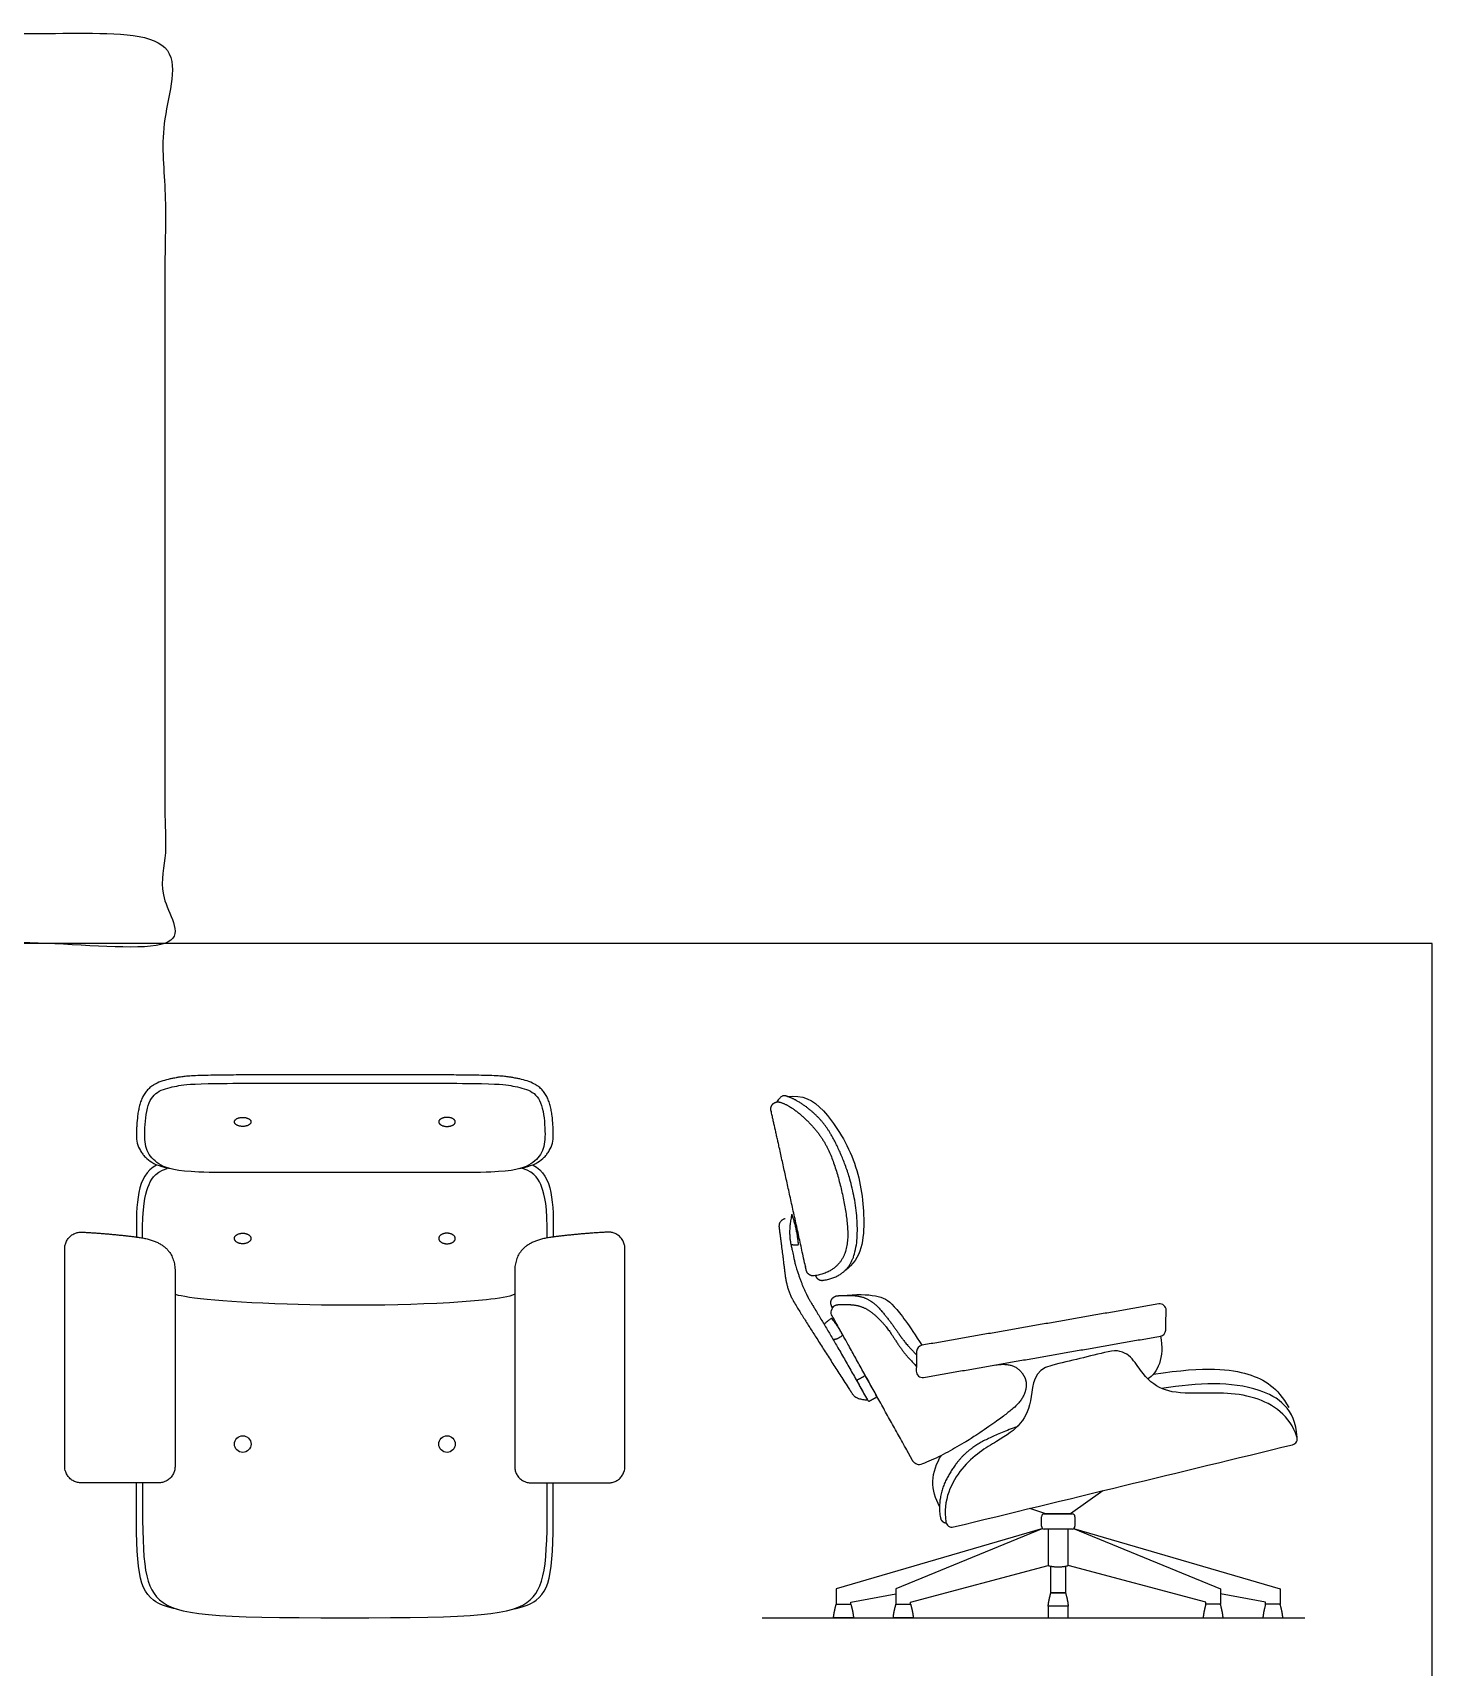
# Model space of a CAD drawing. Header units: millimetres. Extents: x 0.1 to 16.7, y -0.4 to 19.7.
# Drawn here: x 2.242 to 4.387, y 17.205 to 19.71 of the extents above; entities that cross this region are included whole.
import ezdxf

# ---------------------------------------------------------------- set-up
doc = ezdxf.new("R2010")
doc.units = ezdxf.units.MM
for name, color, linetype, true_color in [('AG-DETAIL', 7, 'Continuous', 0x66ffff), ('AG-DIAGRAM', 7, 'Continuous', 0xfecc66), ('AG-FURNITURE', 7, 'Continuous', 0x66ccff), ('X-VPRT', 6, 'Continuous', 0xff00ff)]:
    doc.layers.add(name, color=color, linetype=linetype, true_color=true_color)

msp = doc.modelspace()

# ---------------------------------------------------------------- linework, layer by layer
at = {"layer": 'AG-DETAIL'}
for centre in [(2.5643, 17.5474), (2.8774, 17.5474)]:
    msp.add_circle(centre, 0.0127, dxfattribs=at)
for points in [[(2.577, 18.0412), (2.5767, 18.0481), (2.564, 18.048), (2.5513, 18.0479), (2.5516, 18.0409), (2.5518, 18.034), (2.5645, 18.0341), (2.5772, 18.0343), (2.577, 18.0412)], [(2.8647, 18.0412), (2.8649, 18.0481), (2.8776, 18.048), (2.8903, 18.0479), (2.8901, 18.0409), (2.8899, 18.034), (2.8772, 18.0341), (2.8645, 18.0343), (2.8647, 18.0412)], [(2.577, 17.8626), (2.5767, 17.8706), (2.564, 17.8705), (2.5513, 17.8703), (2.5516, 17.8623), (2.5518, 17.8542), (2.5645, 17.8543), (2.5772, 17.8545), (2.577, 17.8626)], [(2.8647, 17.8626), (2.8649, 17.8706), (2.8776, 17.8705), (2.8903, 17.8703), (2.8901, 17.8623), (2.8899, 17.8542), (2.8772, 17.8543), (2.8645, 17.8545), (2.8647, 17.8626)]]:
    msp.add_rational_spline(points, [1, 0.707106781187, 1, 0.707106781187, 1, 0.707106781187, 1, 0.707106781187, 1], degree=2, knots=[0, 0, 0, 0.591291, 0.591291, 1.182582, 1.182582, 1.773874, 1.773874, 2.365165, 2.365165, 2.365165], dxfattribs=at)
at = {"layer": 'AG-DIAGRAM'}
msp.add_lwpolyline([(3.3604, 17.2813), (4.1922, 17.2813)], dxfattribs=at)
at = {"layer": 'AG-FURNITURE'}
for points in [[(3.8826, 17.476), (3.8329, 17.4405), (3.7951, 17.4405), (3.7706, 17.4488)], [(3.7903, 17.418), (3.4738, 17.3255), (3.4738, 17.302), (3.4819, 17.302), (3.4962, 17.302), (3.4962, 17.3053), (3.5654, 17.3181)], [(3.7903, 17.418), (3.5654, 17.3255), (3.5654, 17.302), (3.5734, 17.302), (3.5878, 17.302), (3.5878, 17.3053), (3.7987, 17.3612)], [(3.8293, 17.3612), (3.8293, 17.4172), (3.7987, 17.4172), (3.7987, 17.3612)], [(3.8377, 17.418), (4.0626, 17.3255), (4.0626, 17.302), (4.0546, 17.302), (4.0402, 17.302), (4.0402, 17.3053), (3.8293, 17.3612)], [(3.8377, 17.418), (4.1542, 17.3255), (4.1542, 17.302), (4.1461, 17.302), (4.1318, 17.302), (4.1318, 17.3053), (4.0626, 17.3181)], [(3.8252, 17.3603), (3.8252, 17.3197), (3.8028, 17.3197), (3.8028, 17.3603)], [(3.7987, 17.299), (3.7987, 17.2813), (3.8293, 17.2813), (3.8293, 17.299)]]:
    msp.add_lwpolyline(points, dxfattribs=at)
for centre, radius, start, end in [((3.9698, 17.7526), 0.00961, 358.8903, 99.8884), ((3.9692, 17.7223), 0.00961, 279.8884, 358.8903), ((3.6067, 17.6893), 0.00961, 99.8884, 178.8903), ((3.6061, 17.659), 0.00961, 178.8903, 279.8884), ((3.5085, 17.6441), 0.00251, 119.068, 209.068), ((3.5174, 17.6491), 0.00251, 29.068, 119.068), ((3.5243, 17.6157), 0.00251, 209.068, 299.068), ((3.5332, 17.6206), 0.00251, 299.068, 29.068), ((4.1709, 17.5557), 0.00952, 283.627, 18.1047), ((3.7927, 17.4361), 0.00436, 90, 180), ((3.8353, 17.4361), 0.00436, 0, 90), ((3.6513, 17.4297), 0.00953, 189.2364, 283.627), ((3.7927, 17.4216), 0.00436, 180, 270), ((3.8353, 17.4216), 0.00436, 270, 0)]:
    msp.add_arc(centre, radius, start, end, dxfattribs=at)
for points, degree, knots in [([(2.7208, 18.1131), (2.7164, 18.1131), (2.712, 18.1131), (2.7075, 18.1131), (2.674, 18.1131), (2.6253, 18.1131), (2.5666, 18.113), (2.5333, 18.1128), (2.5225, 18.1126), (2.5038, 18.1122), (2.4897, 18.1117), (2.4803, 18.1111), (2.4733, 18.1104), (2.4678, 18.1097), (2.4626, 18.1088), (2.4577, 18.1078), (2.4509, 18.1064), (2.4414, 18.104), (2.4319, 18.1002), (2.4246, 18.0957), (2.4195, 18.0913), (2.4151, 18.0861), (2.4113, 18.08), (2.4083, 18.0733), (2.4061, 18.066), (2.4044, 18.0583), (2.4029, 18.0483), (2.402, 18.0383), (2.4015, 18.0286), (2.4014, 18.0194), (2.4018, 18.0084), (2.4062, 17.9987), (2.4109, 17.9917), (2.4164, 17.9854), (2.4248, 17.9786), (2.4326, 17.9748), (2.4529, 17.9694)], 3, [-57.606891, -57.606891, -57.606891, -57.606891, -57.064007, -57.064007, -57.064007, -52.957843, -51.106406, -49.867007, -48.889718, -48.140085, -47.57791, -47.162602, -46.989249, -46.714951, -46.492264, -46.332392, -46.112541, -45.636437, -45.130713, -44.864555, -44.591885, -44.311474, -44.02318, -43.724901, -43.412057, -43.088394, -42.758057, -42.171952, -41.864065, -41.575312, -41.038806, -40.525682, -40.269749, -40.014383, -39.497082, -38.962383, -38.962383, -38.962383, -38.962383]), ([(2.9887, 17.9694), (3.0091, 17.9748), (3.0168, 17.9786), (3.0252, 17.9854), (3.0307, 17.9917), (3.0354, 17.9987), (3.0398, 18.0084), (3.0403, 18.0194), (3.0401, 18.0286), (3.0397, 18.0383), (3.0388, 18.0483), (3.0372, 18.0583), (3.0356, 18.066), (3.0333, 18.0733), (3.0303, 18.08), (3.0266, 18.0861), (3.0221, 18.0913), (3.017, 18.0957), (3.0098, 18.1002), (3.0003, 18.104), (2.9908, 18.1064), (2.9839, 18.1078), (2.9791, 18.1088), (2.9738, 18.1097), (2.9684, 18.1104), (2.9614, 18.1111), (2.952, 18.1117), (2.9379, 18.1122), (2.9192, 18.1126), (2.9083, 18.1128), (2.8751, 18.113), (2.8163, 18.1131), (2.7677, 18.1131), (2.7341, 18.1131), (2.7297, 18.1131), (2.7253, 18.1131), (2.7208, 18.1131)], 3, [-76.251399, -76.251399, -76.251399, -76.251399, -75.7167, -75.199399, -74.944033, -74.6881, -74.174976, -73.63847, -73.349717, -73.04183, -72.455725, -72.125388, -71.801725, -71.488881, -71.190602, -70.902308, -70.621897, -70.349227, -70.083069, -69.577345, -69.101241, -68.88139, -68.721518, -68.498831, -68.224533, -68.051181, -67.635872, -67.073697, -66.324064, -65.346775, -64.107376, -62.255939, -58.148615, -58.148615, -58.148615, -57.606891, -57.606891, -57.606891, -57.606891]), ([(2.7208, 17.9633), (2.7165, 17.9633), (2.712, 17.9633), (2.7075, 17.9633), (2.6538, 17.9633), (2.6098, 17.9636), (2.5182, 17.9633), (2.461, 17.9648), (2.4332, 17.9755), (2.4155, 17.9959), (2.4131, 18.0238), (2.4174, 18.0708), (2.4342, 18.0902), (2.4645, 18.0963), (2.487, 18.1004), (2.5997, 18.1004), (2.7075, 18.1004), (2.712, 18.1004), (2.7165, 18.1004), (2.7208, 18.1004)], 3, [66.731866, 66.731866, 66.731866, 66.731866, 66.868992, 66.868992, 66.868992, 68.507327, 68.507327, 70.316398, 74.066566, 77.816734, 81.566902, 85.31707, 89.067238, 92.817406, 96.567574, 100.317742, 100.317742, 100.317742, 100.474663, 100.474663, 100.474663, 100.474663]), ([(2.7208, 18.1004), (2.7252, 18.1004), (2.7296, 18.1004), (2.7341, 18.1004), (2.8419, 18.1004), (2.9546, 18.1004), (2.9772, 18.0963), (3.0075, 18.0902), (3.0243, 18.0708), (3.0286, 18.0238), (3.0262, 17.9959), (3.0085, 17.9755), (2.9807, 17.9648), (2.9235, 17.9633), (2.8319, 17.9636), (2.7879, 17.9633), (2.7341, 17.9633), (2.7296, 17.9633), (2.7252, 17.9633), (2.7208, 17.9633)], 3, [32.989068, 32.989068, 32.989068, 32.989068, 33.145989, 33.145989, 33.145989, 36.896157, 40.646325, 44.396493, 48.146661, 51.896829, 55.646997, 59.397165, 63.147333, 64.956404, 64.956404, 66.594739, 66.594739, 66.594739, 66.731866, 66.731866, 66.731866, 66.731866]), ([(2.4106, 17.8634), (2.4106, 17.913), (2.4179, 17.941), (2.4281, 17.9628), (2.4485, 17.9699)], 3, [0, 0, 0, 0, 2.431853, 4.616165, 4.616165, 4.616165, 4.616165]), ([(3.0311, 17.8634), (3.0311, 17.913), (3.0238, 17.941), (3.0135, 17.9628), (2.9932, 17.9699)], 3, [0, 0, 0, 0, 2.431853, 4.616165, 4.616165, 4.616165, 4.616165]), ([(3.4058, 17.8995), (3.4141, 17.8769), (3.416, 17.8529), (3.4103, 17.8517), (3.4043, 17.8537), (3.3999, 17.8738), (3.4058, 17.8995)], 2, [0, 0, 0, 2.399874, 2.399874, 3.280809, 3.280809, 5.411016, 5.411016, 5.411016]), ([(3.4043, 17.8537), (3.4054, 17.8484), (3.4108, 17.8238), (3.4205, 17.7906), (3.4319, 17.7697), (3.4751, 17.699), (3.5216, 17.6153)], 2, [1.373982, 1.373982, 1.373982, 2.332714, 2.332714, 4.228305, 4.228305, 11.773865, 11.773865, 11.773865]), ([(2.9811, 17.7771), (2.9738, 17.7726), (2.8641, 17.7588), (2.5776, 17.7588), (2.4679, 17.7726), (2.4606, 17.7771)], 3, [0, 0, 0, 0, 1.006272, 6.286733, 12.573465, 12.573465, 12.573465, 12.573465]), ([(4.1799, 17.5586), (4.1695, 17.5905), (4.1151, 17.6294), (4.0149, 17.6235), (3.9717, 17.6286), (3.9401, 17.6549), (3.9189, 17.6958), (3.8904, 17.6889)], 3, [35.260815, 35.260815, 35.260815, 35.260815, 37.662736, 40.304193, 42.945649, 45.587105, 48.228562, 48.228562, 48.228562, 48.228562]), ([(3.804, 17.668), (3.7754, 17.661), (3.7754, 17.6149), (3.7593, 17.5771), (3.7232, 17.5528), (3.666, 17.5205), (3.6365, 17.4612), (3.6419, 17.4282)], 3, [0, 0, 0, 0, 2.641491, 5.282982, 7.924473, 10.565964, 12.968269, 12.968269, 12.968269, 12.968269]), ([(4.1801, 17.5581), (4.1774, 17.6023), (4.1128, 17.6455), (4.0295, 17.6415), (3.9725, 17.6326)], 3, [34.599228, 34.599228, 34.599228, 34.599228, 37.26659, 41.172757, 41.172757, 41.172757, 41.172757]), ([(3.6322, 17.4518), (3.6258, 17.4635), (3.6173, 17.4906), (3.6275, 17.5184), (3.635, 17.5301)], 3, [0, 0, 0, 0, 1.25501, 2.536865, 2.536865, 2.536865, 2.536865]), ([(2.4639, 17.2944), (2.4478, 17.2973), (2.4013, 17.3151), (2.4013, 17.3678), (2.4013, 17.4879)], 3, [6.78796, 6.78796, 6.78796, 6.78796, 10.09474, 20.18948, 20.18948, 20.18948, 20.18948]), ([(2.4106, 17.4879), (2.4106, 17.3736), (2.4117, 17.2889), (2.5161, 17.2813), (2.7208, 17.2813)], 3, [-19.969828, -19.969828, -19.969828, -19.969828, -10.09474, 0, 0, 0, 0]), ([(2.7208, 17.2813), (2.9256, 17.2813), (3.03, 17.2889), (3.0311, 17.3736), (3.0311, 17.4879)], 3, [0, 0, 0, 0, 10.09474, 19.969828, 19.969828, 19.969828, 19.969828]), ([(2.9778, 17.2944), (2.9938, 17.2973), (3.0403, 17.3151), (3.0403, 17.3678), (3.0403, 17.4879)], 3, [6.78796, 6.78796, 6.78796, 6.78796, 10.09474, 20.18948, 20.18948, 20.18948, 20.18948]), ([(3.8028, 17.3197), (3.7994, 17.3076), (3.7987, 17.299), (3.8048, 17.299), (3.8108, 17.299), (3.8232, 17.299), (3.8293, 17.299), (3.8287, 17.3076), (3.8252, 17.3197), (3.8206, 17.3197), (3.8028, 17.3197)], 2, [-0.04599082, -0.04599082, -0.04599082, -0.03716667, -0.03716667, -0.03382315, -0.03382315, -0.03047962, -0.03047962, -0.01858322, -0.01858322, -0.01674871, -0.01674871, -0.01674871]), ([(3.4738, 17.302), (3.4704, 17.2899), (3.4697, 17.2813), (3.4758, 17.2813), (3.4819, 17.2813), (3.4943, 17.2813), (3.5003, 17.2813), (3.4997, 17.2899), (3.4962, 17.302), (3.4917, 17.302), (3.4738, 17.302)], 2, [-0.04599082, -0.04599082, -0.04599082, -0.03716667, -0.03716667, -0.03382315, -0.03382315, -0.03047962, -0.03047962, -0.01858322, -0.01858322, -0.01674871, -0.01674871, -0.01674871]), ([(3.5654, 17.302), (3.5619, 17.2899), (3.5613, 17.2813), (3.5673, 17.2813), (3.5734, 17.2813), (3.5858, 17.2813), (3.5919, 17.2813), (3.5912, 17.2899), (3.5878, 17.302), (3.5832, 17.302), (3.5654, 17.302)], 2, [-0.04599082, -0.04599082, -0.04599082, -0.03716667, -0.03716667, -0.03382315, -0.03382315, -0.03047962, -0.03047962, -0.01858322, -0.01858322, -0.01674871, -0.01674871, -0.01674871]), ([(4.0626, 17.302), (4.0661, 17.2899), (4.0667, 17.2813), (4.0607, 17.2813), (4.0546, 17.2813), (4.0422, 17.2813), (4.0361, 17.2813), (4.0368, 17.2899), (4.0402, 17.302), (4.0448, 17.302), (4.0626, 17.302)], 2, [-0.04599082, -0.04599082, -0.04599082, -0.03716667, -0.03716667, -0.03382315, -0.03382315, -0.03047962, -0.03047962, -0.01858322, -0.01858322, -0.01674871, -0.01674871, -0.01674871]), ([(4.1542, 17.302), (4.1576, 17.2899), (4.1583, 17.2813), (4.1522, 17.2813), (4.1461, 17.2813), (4.1337, 17.2813), (4.1277, 17.2813), (4.1283, 17.2899), (4.1318, 17.302), (4.1363, 17.302), (4.1542, 17.302)], 2, [-0.04599082, -0.04599082, -0.04599082, -0.03716667, -0.03716667, -0.03382315, -0.03382315, -0.03047962, -0.03047962, -0.01858322, -0.01858322, -0.01674871, -0.01674871, -0.01674871])]:
    msp.add_open_spline(points, degree=degree, knots=knots, dxfattribs=at)
for points, weights, degree, knots in [([(3.3873, 18.0713), (3.3835, 18.0724), (3.3798, 18.0714), (3.377, 18.0688), (3.3742, 18.0661), (3.373, 18.0624), (3.3738, 18.0587), (3.3882, 17.9951), (3.4081, 17.9043), (3.428, 17.8135), (3.4293, 17.8077), (3.4343, 17.8043), (3.4402, 17.8052), (3.4669, 17.8094), (3.4974, 17.8377), (3.488, 17.916), (3.467, 17.9964), (3.4379, 18.0378), (3.4022, 18.0671), (3.3873, 18.0713)], [1, 0.913269659315, 0.913269659315, 1, 0.913269659315, 0.913269659315, 1, 1, 1, 1, 0.819116017543, 0.819116017543, 1, 1, 1, 1, 1, 1, 1, 1], 3, [0, 0, 0, 0, 0.436242, 0.436242, 0.436242, 0.872484, 0.872484, 0.872484, 11.850093, 11.850093, 11.850093, 12.488159, 12.488159, 12.488159, 15.254638, 18.350407, 21.446176, 24.541946, 26.817892, 26.817892, 26.817892, 26.817892]), ([(3.4421, 17.8055), (3.4438, 17.8003), (3.4485, 17.7975), (3.4539, 17.7984), (3.4806, 17.8025), (3.5111, 17.8308), (3.5043, 17.9349), (3.4747, 18.0096), (3.4491, 18.0504), (3.4113, 18.0766), (3.3963, 18.0808), (3.3926, 18.0819), (3.3888, 18.081), (3.3827, 18.0716)], [0.960998722745, 0.82021503267, 0.833215458422, 1, 1, 1, 1, 1, 1, 1, 1, 0.913269659315, 0.913269659315, 0.944136927484], 3, [11.899828, 11.899828, 11.899828, 11.899828, 12.499657, 12.499657, 12.499657, 15.320204, 18.476477, 21.632749, 24.789022, 27.109449, 27.109449, 27.109449, 27.554217, 27.554217, 27.554217, 27.554217]), ([(3.3957, 17.8928), (3.3849, 17.8904), (3.3862, 17.8801), (3.3918, 17.8357), (3.3957, 17.805), (3.3986, 17.7827), (3.4101, 17.763), (3.4504, 17.6983), (3.4988, 17.624), (3.5041, 17.6153), (3.5216, 17.6153)], [1, 0.738340265364, 1, 1, 1, 1, 1, 1, 1, 0.87279341042, 1], 2, [-13.419233, -13.419233, -13.419233, -12.733696, -12.733696, -9.101917, -9.101917, -7.262215, -7.262215, -0.184574, -0.184574, 0.571637, 0.571637, 0.571637]), ([(2.4606, 17.8122), (2.4606, 17.6704), (2.4606, 17.5132), (2.4606, 17.4879), (2.4352, 17.4879), (2.3761, 17.4879), (2.317, 17.4879), (2.2916, 17.4879), (2.2916, 17.5132), (2.2916, 17.68), (2.2916, 17.8468), (2.2916, 17.8722), (2.317, 17.8722), (2.3638, 17.8698), (2.4072, 17.8639)], [1, 1, 1, 0.707106781187, 1, 1, 1, 0.707106781187, 1, 1, 1, 0.707106781187, 1, 1, 1], 2, [3.841531, 3.841531, 3.841531, 16.217521, 16.217521, 17.785657, 17.785657, 22.112592, 22.112592, 23.680729, 23.680729, 36.815165, 36.815165, 38.383302, 38.383302, 41.513867, 41.513867, 41.513867]), ([(2.9811, 17.8122), (2.9811, 17.6704), (2.9811, 17.5132), (2.9811, 17.4879), (3.0064, 17.4879), (3.0656, 17.4879), (3.1247, 17.4879), (3.15, 17.4879), (3.15, 17.5132), (3.15, 17.68), (3.15, 17.8468), (3.15, 17.8722), (3.1247, 17.8722), (3.0779, 17.8698), (3.0344, 17.8639)], [1, 1, 1, 0.707106781187, 1, 1, 1, 0.707106781187, 1, 1, 1, 0.707106781187, 1, 1, 1], 2, [3.841531, 3.841531, 3.841531, 16.217521, 16.217521, 17.785657, 17.785657, 22.112592, 22.112592, 23.680729, 23.680729, 36.815165, 36.815165, 38.383302, 38.383302, 41.513867, 41.513867, 41.513867]), ([(3.4679, 17.7563), (3.4649, 17.7616), (3.4649, 17.7655), (3.4668, 17.7689), (3.4687, 17.7724), (3.4721, 17.7745), (3.476, 17.7747), (3.4987, 17.776), (3.5212, 17.7731), (3.5431, 17.7537), (3.5711, 17.7151), (3.5785, 17.703), (3.597, 17.6842)], [1, 0.916096868213, 0.916096868213, 1, 0.916096868213, 0.916096868213, 1, 1, 1, 1, 1, 1, 1], 3, [22.599322, 22.599322, 22.599322, 22.599322, 23.048729, 23.048729, 23.048729, 23.498136, 23.498136, 23.498136, 25.083638, 27.109131, 29.134623, 31.050708, 31.050708, 31.050708, 31.050708]), ([(3.716, 17.6684), (3.7419, 17.6729), (3.7633, 17.6555), (3.7666, 17.6346), (3.7591, 17.6153), (3.7381, 17.5936), (3.648, 17.5333), (3.6049, 17.5166), (3.5995, 17.5145), (3.594, 17.5165), (3.5912, 17.5216), (3.546, 17.6028), (3.5009, 17.684), (3.4673, 17.7444), (3.4654, 17.7479), (3.4654, 17.7518), (3.4673, 17.7553), (3.4692, 17.7587), (3.4725, 17.7608), (3.4765, 17.761), (3.4951, 17.7619), (3.5176, 17.7591), (3.5395, 17.7396), (3.5565, 17.7211), (3.576, 17.6871), (3.5967, 17.6669)], [1, 1, 1, 1, 1, 1, 1, 1, 0.836014422226, 0.836014422226, 1, 1, 1, 1, 0.916096868213, 0.916096868213, 1, 0.916096868213, 0.916096868213, 1, 1, 1, 1, 1, 1, 1], 3, [0, 0, 0, 0, 2.281256, 4.562512, 6.843768, 9.125024, 11.255452, 11.255452, 11.255452, 11.884464, 11.884464, 11.884464, 22.679972, 22.679972, 22.679972, 23.12509, 23.12509, 23.12509, 23.570208, 23.570208, 23.570208, 25.14058, 27.146744, 29.152908, 31.159072, 31.159072, 31.159072, 31.159072]), ([(3.4689, 17.7078), (3.4776, 17.7083), (3.4838, 17.7148), (3.477, 17.727), (3.4668, 17.7401), (3.4612, 17.7367), (3.4553, 17.7309)], [1, 1, 1, 1, 1, 1, 0.927509282946], 2, [1.848752, 1.848752, 1.848752, 2.278956, 2.278956, 3.783821, 3.783821, 4.047626, 4.047626, 4.047626]), ([(3.7508, 17.5739), (3.6911, 17.5524), (3.6572, 17.5264), (3.628, 17.4678), (3.6334, 17.4347), (3.6342, 17.4301), (3.6376, 17.427), (3.6422, 17.4267)], [1, 1, 1, 1, 1, 0.853990489574, 0.853990489574, 1], 3, [59.137649, 59.137649, 59.137649, 59.137649, 62.287098, 64.689403, 64.689403, 64.689403, 65.195318, 65.195318, 65.195318, 65.195318])]:
    msp.add_rational_spline(points, weights, degree=degree, knots=knots, dxfattribs=at)
for points, degree in [([(3.3987, 18.0801), (3.4228, 18.0827), (3.4529, 18.068), (3.5063, 17.9845), (3.5199, 17.8928), (3.5133, 17.8312), (3.4869, 17.8128)], 3), ([(2.4324, 17.975), (2.4013, 17.9583), (2.4013, 17.9168), (2.4013, 17.8647)], 3), ([(3.0092, 17.975), (3.0403, 17.9583), (3.0403, 17.9168), (3.0403, 17.8647)], 3), ([(2.4072, 17.8639), (2.4606, 17.8558), (2.4606, 17.8122)], 2), ([(3.0344, 17.8639), (2.9811, 17.8558), (2.9811, 17.8122)], 2), ([(3.4822, 17.775), (3.5047, 17.7773), (3.5387, 17.7761), (3.5601, 17.7647), (3.5852, 17.7299), (3.6051, 17.6988)], 3), ([(3.9681, 17.7621), (3.7866, 17.7304), (3.6051, 17.6988)], 2), ([(3.9788, 17.7221), (3.9791, 17.7373), (3.9794, 17.7524)], 2), ([(3.6078, 17.6495), (3.7893, 17.6812), (3.9708, 17.7128)], 2), ([(3.9708, 17.7128), (3.9775, 17.6809), (3.9658, 17.6552), (3.9513, 17.6473)], 3), ([(3.5971, 17.6895), (3.5968, 17.6743), (3.5965, 17.6592)], 2), ([(3.8904, 17.6889), (3.8616, 17.6819), (3.8328, 17.675), (3.804, 17.668)], 3), ([(3.9599, 17.6545), (4.0426, 17.6671), (4.1134, 17.6581), (4.1498, 17.6342), (4.1672, 17.6035)], 3), ([(3.5221, 17.6144), (3.5142, 17.6287), (3.5063, 17.6429)], 2), ([(3.5073, 17.6463), (3.5117, 17.6488), (3.5162, 17.6513)], 2), ([(3.5196, 17.6503), (3.5275, 17.6361), (3.5354, 17.6218)], 2), ([(3.5345, 17.6184), (3.53, 17.6159), (3.5255, 17.6135)], 2), ([(3.6535, 17.4204), (3.8267, 17.4624), (3.9999, 17.5044), (4.1731, 17.5464)], 3), ([(3.7884, 17.4216), (3.7884, 17.4288), (3.7884, 17.4361)], 2), ([(3.7927, 17.4405), (3.814, 17.4405), (3.8353, 17.4405)], 2), ([(3.8396, 17.4361), (3.8396, 17.4288), (3.8396, 17.4216)], 2), ([(3.8353, 17.4172), (3.814, 17.4172), (3.7927, 17.4172)], 2), ([(3.7987, 17.3612), (3.814, 17.3573), (3.8293, 17.3612)], 2)]:
    msp.add_open_spline(points, degree=degree, dxfattribs=at)
at = {"layer": 'X-VPRT'}
msp.add_lwpolyline([(0.1201, 18.3145), (0.1201, 16.3841), (4.3873, 16.3841), (4.3873, 18.3145)], close=True, dxfattribs=at)
msp.add_open_spline([(0.1201, 19.709), (0.1201, 19.0117), (0.1201, 18.3145), (1.2826, 18.3145), (2.4451, 18.3145), (2.4451, 19.0117), (2.4451, 19.709), (1.2826, 19.709), (0.1201, 19.709)], degree=2, knots=[0, 0, 0, 750, 750, 1500, 1500, 2250, 2250, 3000, 3000, 3000], dxfattribs=at)

doc.saveas('drawing.dxf')
